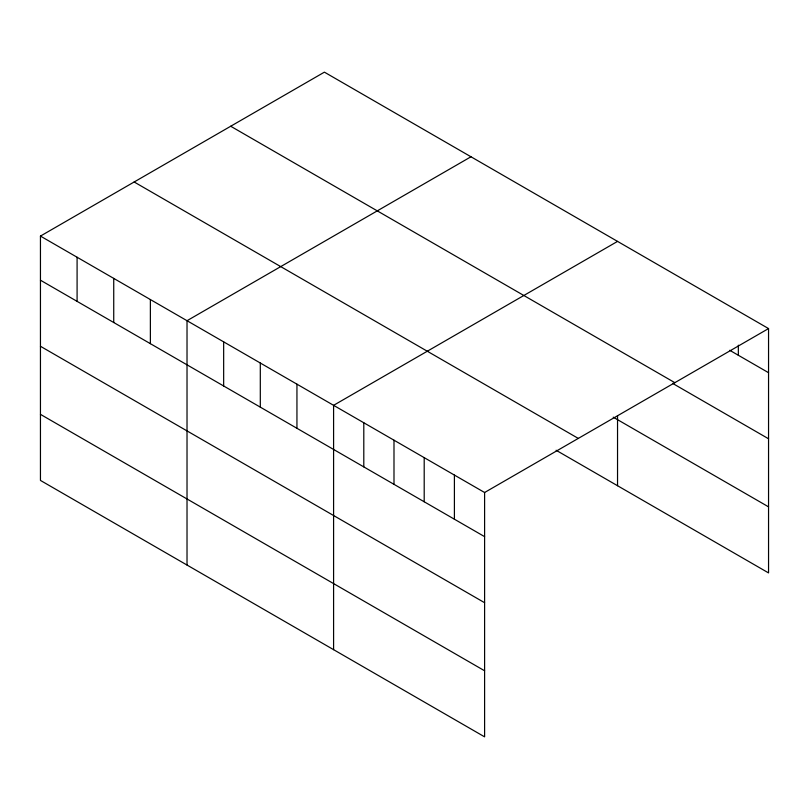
<?xml version="1.0" encoding="UTF-8"?>
<svg xmlns="http://www.w3.org/2000/svg" width="809" height="809" viewBox="0 0 809 809"><rect width="100%" height="100%" fill="white"/><g stroke="black" fill="none" stroke-linecap="round" stroke-linejoin="round"><path stroke-width="1.21" d="M40.45 236.086L484.601 492.509L484.601 736.847L40.45 480.425L40.45 236.086L324.399 72.153L768.55 328.575L768.55 572.914L556.107 450.259M470.969 156.774L187.021 320.708L187.021 565.046M617.54 241.395L333.591 405.329L333.591 649.667M484.601 492.509L768.55 328.575M729.718 350.287L768.55 372.696M230.696 126.244L674.848 382.677M672.552 383.345L768.55 438.771M613.222 417.171L768.55 506.849M134.152 181.985L578.304 438.417M40.45 280.207L484.601 536.64M40.45 346.282L484.601 602.705M40.45 414.35L484.601 670.782M738.344 345.18L738.344 355.262M617.54 415.877L617.54 485.734M454.405 475.075L454.405 519.196M424.199 457.641L424.199 501.762M393.993 440.197L393.993 484.328M363.797 422.763L363.797 466.884M296.943 384.174L296.943 428.295M260.306 363.019L260.306 407.139M223.658 341.863L223.658 385.984M150.373 299.552L150.373 343.673M113.735 278.397L113.735 322.518M77.088 257.242L77.088 301.363"/></g></svg>
